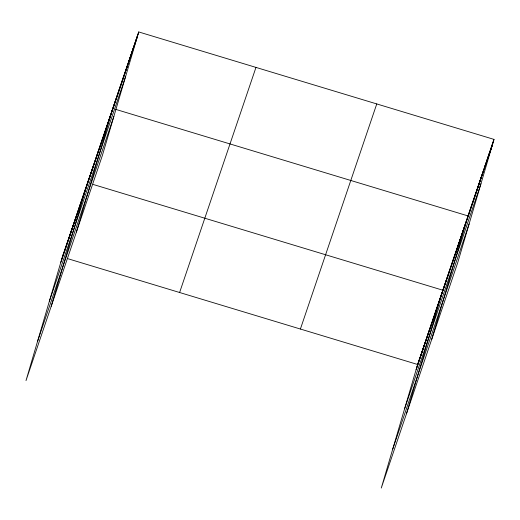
<?xml version="1.0" encoding="UTF-8"?>
<svg xmlns="http://www.w3.org/2000/svg" width="520" height="520" viewBox="0 0 520 520"><rect width="100%" height="100%" fill="white"/><g stroke="black" fill="none" stroke-linecap="round" stroke-linejoin="round"><path stroke-width="0.78" d="M61.633 259.909L63.18 254.65M62.445 257.517L63.993 252.252M63.258 255.119L64.805 249.86M64.07 252.72L65.618 247.462M64.883 250.328L66.43 245.063M65.695 247.93L67.243 242.671M66.508 245.531L68.055 240.272M67.32 243.139L68.868 237.874M68.133 240.74L69.68 235.482M68.945 238.342L70.493 233.083M69.758 235.95L71.305 230.685M70.57 233.552L72.124 228.293M71.383 231.153L72.936 225.894M72.195 228.761L73.749 223.496M73.008 226.363L74.561 221.104M73.827 223.964L75.374 218.706M74.639 221.572L76.186 216.307M75.452 219.174L77.811 211.517M77.077 214.383L78.624 209.118M77.889 211.984L79.436 206.726M78.702 209.593L80.249 204.328M79.514 207.194L81.061 201.936M80.327 204.796L81.874 199.537M81.139 202.404L82.686 197.139M81.952 200.005L83.499 194.747M82.764 197.607L84.312 192.348M83.577 195.214L85.124 189.95M84.39 192.816L85.943 187.558M85.202 190.417L86.755 185.159M51.2 306.325L87.568 182.761M86.827 185.627L88.38 180.369M87.646 183.228L89.193 177.97M88.459 180.837L90.005 175.572M89.271 178.438L90.818 173.18M90.084 176.04L91.63 170.781M90.896 173.647L92.443 168.383M91.709 171.249L93.255 165.99M92.521 168.857L94.88 161.194M94.146 164.06L95.693 158.802M94.959 161.668L96.505 156.403M95.771 159.269L97.318 154.005M96.584 156.871L98.13 151.613M97.396 154.479L98.95 149.214M98.209 152.081L99.762 146.822M99.021 149.682L100.575 144.423M99.834 147.29L101.387 142.025M100.653 144.892L102.2 139.633M101.465 142.493L103.012 137.234M102.278 140.101L103.825 134.836M103.09 137.703L104.637 132.444M103.903 135.304L105.45 130.046M104.715 132.912L106.262 127.647M105.528 130.513L107.075 125.255M106.34 128.115L107.887 122.856M107.153 125.723L108.7 120.458M107.965 123.325L109.512 118.066M108.778 120.926L110.325 115.667M109.59 118.534L111.95 110.877M76.401 232.044L112.769 108.478M112.028 111.352L113.575 106.087M112.84 108.96L114.387 103.695M113.653 106.567L115.2 101.302M114.465 104.176L116.012 98.91M115.271 101.784L116.825 96.519M116.084 99.392L117.63 94.127M116.896 96.999L118.443 91.734M117.709 94.608L119.255 89.343M118.521 92.216L120.068 86.957M119.334 89.823L120.88 84.565M120.14 87.431L121.693 82.173M120.952 85.04L122.499 79.781M121.765 82.648L123.312 77.389M122.577 80.255L124.124 74.997M123.39 77.864L124.937 72.605M124.195 75.472L125.749 70.213M125.008 73.08L126.562 67.821M125.82 70.688L127.367 65.429M126.633 68.296L128.993 60.645M128.258 63.511L129.805 58.253M129.064 61.126L130.618 55.861M129.876 58.734L131.423 53.469M130.689 56.342L132.236 51.077M131.501 53.95L133.048 48.685M132.314 51.558L133.861 46.293M133.126 49.166L134.673 43.901M133.933 46.774L135.486 41.509M134.745 44.382L136.292 39.117M135.558 41.99L137.105 36.731M136.37 39.598L137.917 34.34M138.73 31.948L102.362 155.506L26 380.607L62.368 257.049L138.73 31.948L494 139.392L457.632 262.951L381.271 488.053L417.638 364.494L494 139.392M416.904 367.361L418.45 362.096M417.716 364.962L419.263 359.704M418.529 362.563L420.075 357.305M419.341 360.172L420.888 354.906M420.154 357.773L421.7 352.515M420.966 355.375L422.513 350.116M421.779 352.982L423.325 347.718M422.591 350.584L424.138 345.325M423.404 348.192L424.95 342.927M424.216 345.793L425.763 340.529M425.029 343.395L426.582 338.137M425.841 341.003L427.394 335.738M426.654 338.604L428.207 333.346M427.473 336.206L429.019 330.947M428.285 333.814L429.832 328.549M429.098 331.416L430.644 326.157M429.91 329.017L431.457 323.758M430.723 326.625L433.082 318.968M432.348 321.828L433.894 316.57M433.16 319.436L434.707 314.171M433.973 317.038L435.519 311.779M434.785 314.639L436.332 309.381M435.598 312.247L437.144 306.982M436.41 309.849L437.957 304.59M437.223 307.45L438.769 302.192M438.035 305.058L439.589 299.793M438.848 302.659L440.401 297.401M439.66 300.261L441.214 295.002M440.473 297.869L442.026 292.604M406.471 413.771L442.839 290.212L93.151 184.451M442.104 293.079L443.651 287.814M442.916 290.68L444.464 285.415M443.729 288.281L445.276 283.023M444.541 285.889L446.089 280.625M445.354 283.491L446.901 278.233M446.166 281.093L447.714 275.834M446.979 278.7L448.526 273.436M447.791 276.302L449.339 271.043M448.604 273.904L450.964 266.247M450.229 269.113L451.776 263.855M451.041 266.714L452.589 261.456M451.854 264.322L453.407 259.058M452.666 261.924L454.22 256.666M453.479 259.526L455.032 254.267M454.298 257.133L455.845 251.869M455.111 254.735L456.657 249.477M455.923 252.337L457.47 247.078M456.736 249.945L458.282 244.68M457.548 247.546L459.095 242.287M458.361 245.154L459.907 239.889M459.173 242.756L460.72 237.49M459.986 240.357L461.532 235.099M460.798 237.965L462.345 232.7M461.611 235.567L463.157 230.302M462.423 233.168L463.97 227.91M463.236 230.776L464.782 225.511M464.048 228.378L465.595 223.119M464.861 225.979L466.414 220.721M431.672 339.488L468.039 215.93L115.557 109.323M467.298 218.797L468.845 213.538M468.111 216.405L469.657 211.146M468.923 214.013L470.47 208.754M469.736 211.62L471.282 206.362M470.548 209.228L472.095 203.97M471.354 206.837L472.907 201.578M472.166 204.444L473.714 199.186M472.979 202.053L474.526 196.794M473.791 199.661L475.339 194.402M474.604 197.269L476.151 192.01M475.41 194.877L476.964 189.618M476.223 192.491L477.776 187.226M477.035 190.099L478.582 184.834M477.848 187.707L479.394 182.442M478.66 185.315L480.207 180.05M479.473 182.923L481.019 177.658M480.279 180.531L481.832 175.266M481.091 178.139L482.638 172.874M481.904 175.747L483.45 170.482M482.716 173.355L485.075 165.704M484.341 168.571L485.888 163.312M485.147 166.179L486.7 160.921M485.959 163.787L487.507 158.529M486.772 161.395L488.319 156.137M487.584 159.003L489.132 153.745M488.397 156.611L489.944 151.352M489.203 154.219L490.757 148.96M490.016 151.827L491.569 146.569M490.828 149.435L492.375 144.177M491.641 147.043L493.188 141.785M60.82 262.308L137.183 37.206M49.329 301.346L125.691 76.245M37.492 341.569L113.854 116.467M179.608 292.507L255.97 67.405M300.397 329.036L376.76 103.935M416.091 369.753L492.453 144.651M404.599 408.791L480.961 183.69M392.762 449.013L469.125 223.912M67.951 258.733L417.638 364.494"/></g></svg>
